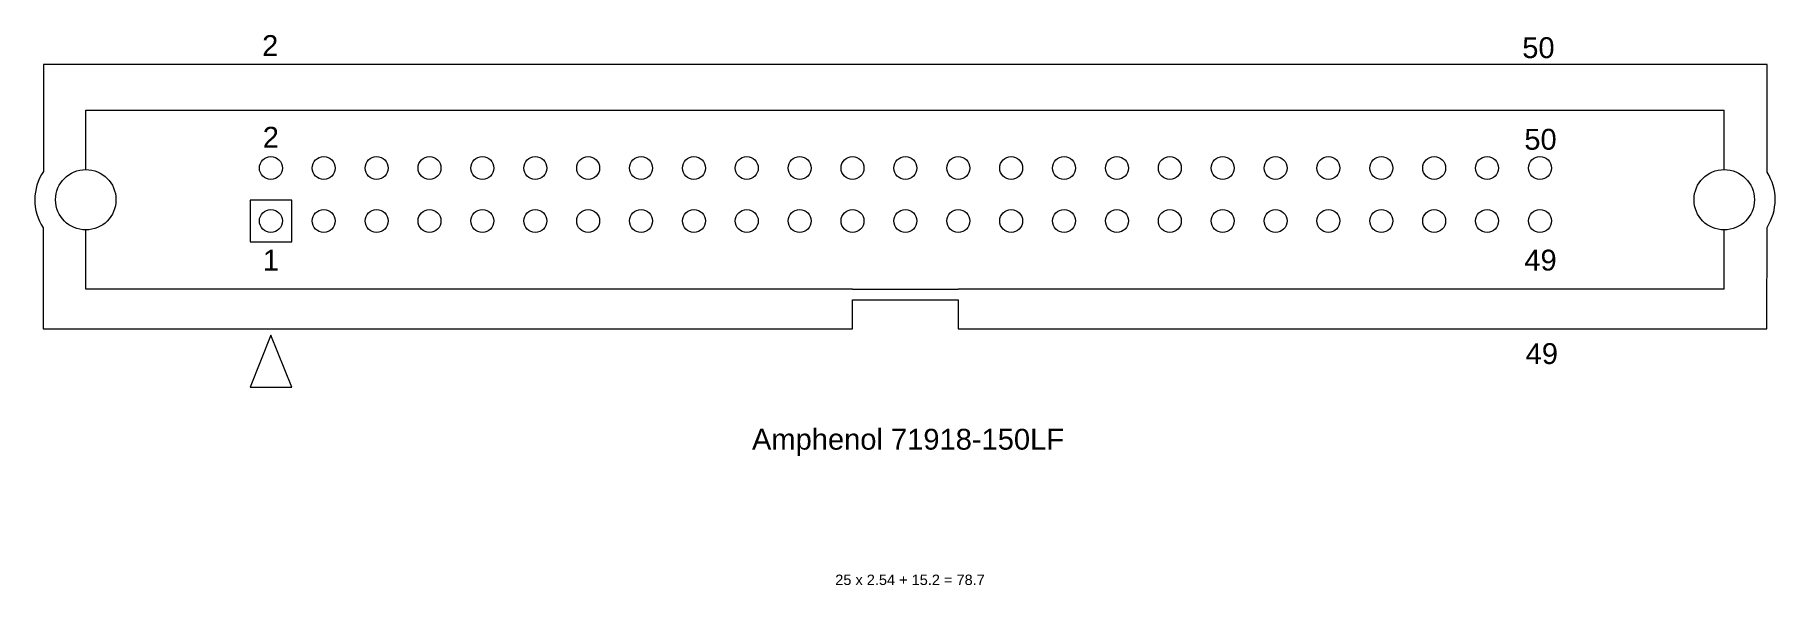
# Model space of a CAD drawing. Header units: millimetres. Extents: x 67.5 to 151.2, y 41.5 to 67.9.
import ezdxf

# ---------------------------------------------------------------- set-up
doc = ezdxf.new("R2010")
doc.units = ezdxf.units.MM
doc.layers.get('0').update_dxf_attribs({"lineweight": 5, "true_color": 0xffffff})
doc.layers.add('DIM', color=4, linetype='Continuous', true_color=0x00ffff)
doc.layers.add('NOTES', color=56, linetype='Continuous', lineweight=25, true_color=0x808000)
doc.styles.add('textstyle11', font='')
doc.styles.add('textstyle12', font='')
doc.styles.add('textstyle13', font='')
doc.styles.add('textstyle14', font='')
doc.styles.add('textstyle15', font='')
doc.styles.add('textstyle16', font='')
doc.styles.add('textstyle17', font='')
doc.styles.add('textstyle18', font='')
doc.styles.add('textstyle19', font='')
doc.styles.get('textstyle11').set_extended_font_data('Arial')
doc.styles.get('textstyle12').set_extended_font_data('Arial')
doc.styles.get('textstyle13').set_extended_font_data('Arial')
doc.styles.get('textstyle14').set_extended_font_data('Arial')
doc.styles.get('textstyle15').set_extended_font_data('Arial')
doc.styles.get('textstyle16').set_extended_font_data('Arial')
doc.styles.get('textstyle17').set_extended_font_data('Arial')
doc.styles.get('textstyle18').set_extended_font_data('Arial')
doc.styles.get('textstyle19').set_extended_font_data('Arial')

msp = doc.modelspace()

# ---------------------------------------------------------------- linework, layer by layer
for p, q in [((70, 61.45), (70, 64.3)), ((70, 64.3), (148.7, 64.3)), ((148.7, 61.45), (148.7, 64.3)), ((79.89, 59.98), (77.89, 59.98)), ((77.89, 59.98), (77.89, 57.98)), ((79.89, 57.98), (79.89, 59.98)), ((70, 55.7), (70, 58.55)), ((148.7, 55.7), (148.7, 58.55)), ((77.89, 57.98), (79.89, 57.98)), ((106.83, 55.7), (70, 55.7)), ((106.83, 55.7), (111.91, 55.7)), ((148.7, 55.7), (111.91, 55.7)), ((78.89, 53.5), (77.89, 51)), ((79.89, 51), (78.89, 53.5)), ((77.89, 51), (79.89, 51))]:
    msp.add_line(p, q)
at = {"flags": 128}
msp.add_lwpolyline([(106.83, 55.2), (111.91, 55.2), (111.91, 53.8), (150.749, 53.8), (150.757, 58.67, 0.294171), (150.762, 61.323), (150.771, 66.5), (67.971, 66.5), (67.962, 61.36, 0.30208), (67.957, 58.647), (67.949, 53.8), (106.83, 53.8)], format="xyb", close=True, dxfattribs=at)
msp.add_lwpolyline([(68.462, 61.199, 0.167003)], format="xyb", dxfattribs=at)
for centre, radius in [((78.89, 61.52), 0.55), ((81.43, 61.52), 0.55), ((83.97, 61.52), 0.55), ((86.51, 61.52), 0.55), ((89.05, 61.52), 0.55), ((91.59, 61.52), 0.55), ((94.13, 61.52), 0.55), ((96.67, 61.52), 0.55), ((99.21, 61.52), 0.55), ((101.75, 61.52), 0.55), ((104.29, 61.52), 0.55), ((106.83, 61.52), 0.55), ((109.37, 61.52), 0.55), ((111.91, 61.52), 0.55), ((114.45, 61.52), 0.55), ((116.99, 61.52), 0.55), ((119.53, 61.52), 0.55), ((122.07, 61.52), 0.55), ((124.61, 61.52), 0.55), ((127.15, 61.52), 0.55), ((129.69, 61.52), 0.55), ((132.23, 61.52), 0.55), ((134.77, 61.52), 0.55), ((137.31, 61.52), 0.55), ((139.85, 61.52), 0.55), ((70, 60), 1.45), ((148.7, 60), 1.45), ((78.89, 58.98), 0.55), ((81.43, 58.98), 0.55), ((83.97, 58.98), 0.55), ((86.51, 58.98), 0.55), ((89.05, 58.98), 0.55), ((91.59, 58.98), 0.55), ((94.13, 58.98), 0.55), ((96.67, 58.98), 0.55), ((99.21, 58.98), 0.55), ((101.75, 58.98), 0.55), ((104.29, 58.98), 0.55), ((106.83, 58.98), 0.55), ((109.37, 58.98), 0.55), ((111.91, 58.98), 0.55), ((114.45, 58.98), 0.55), ((116.99, 58.98), 0.55), ((119.53, 58.98), 0.55), ((122.07, 58.98), 0.55), ((124.61, 58.98), 0.55), ((127.15, 58.98), 0.55), ((129.69, 58.98), 0.55), ((132.23, 58.98), 0.55), ((134.77, 58.98), 0.55), ((137.31, 58.98), 0.55), ((139.85, 58.98), 0.55)]:
    msp.add_circle(centre, radius)

# ---------------------------------------------------------------- texts
at = {"char_height": 1, "attachment_point": 1}
for s, insert, style in [('2', (78.469, 67.902), 'textstyle17'), ('50', (139, 67.8), 'textstyle15'), ('2', (78.5, 63.5), 'textstyle16'), ('50', (139.1, 63.4), 'textstyle14'), ('1', (78.5, 57.6), 'textstyle11'), ('49', (139.1, 57.6), 'textstyle12'), ('49', (139.163, 53.111), 'textstyle13')]:
    msp.add_mtext(s, dxfattribs=dict(at, insert=insert, style=style))
at = {"layer": 'DIM', "insert": (106, 42), "char_height": 1, "attachment_point": 1, "style": 'textstyle18'}
msp.add_mtext('\\H0.5;25 x 2.54 + 15.2 = 78.7', dxfattribs=at)
at = {"layer": 'NOTES', "insert": (102, 49), "char_height": 1, "attachment_point": 1, "style": 'textstyle19'}
msp.add_mtext('Amphenol 71918-150LF ', dxfattribs=at)

doc.saveas('drawing.dxf')
